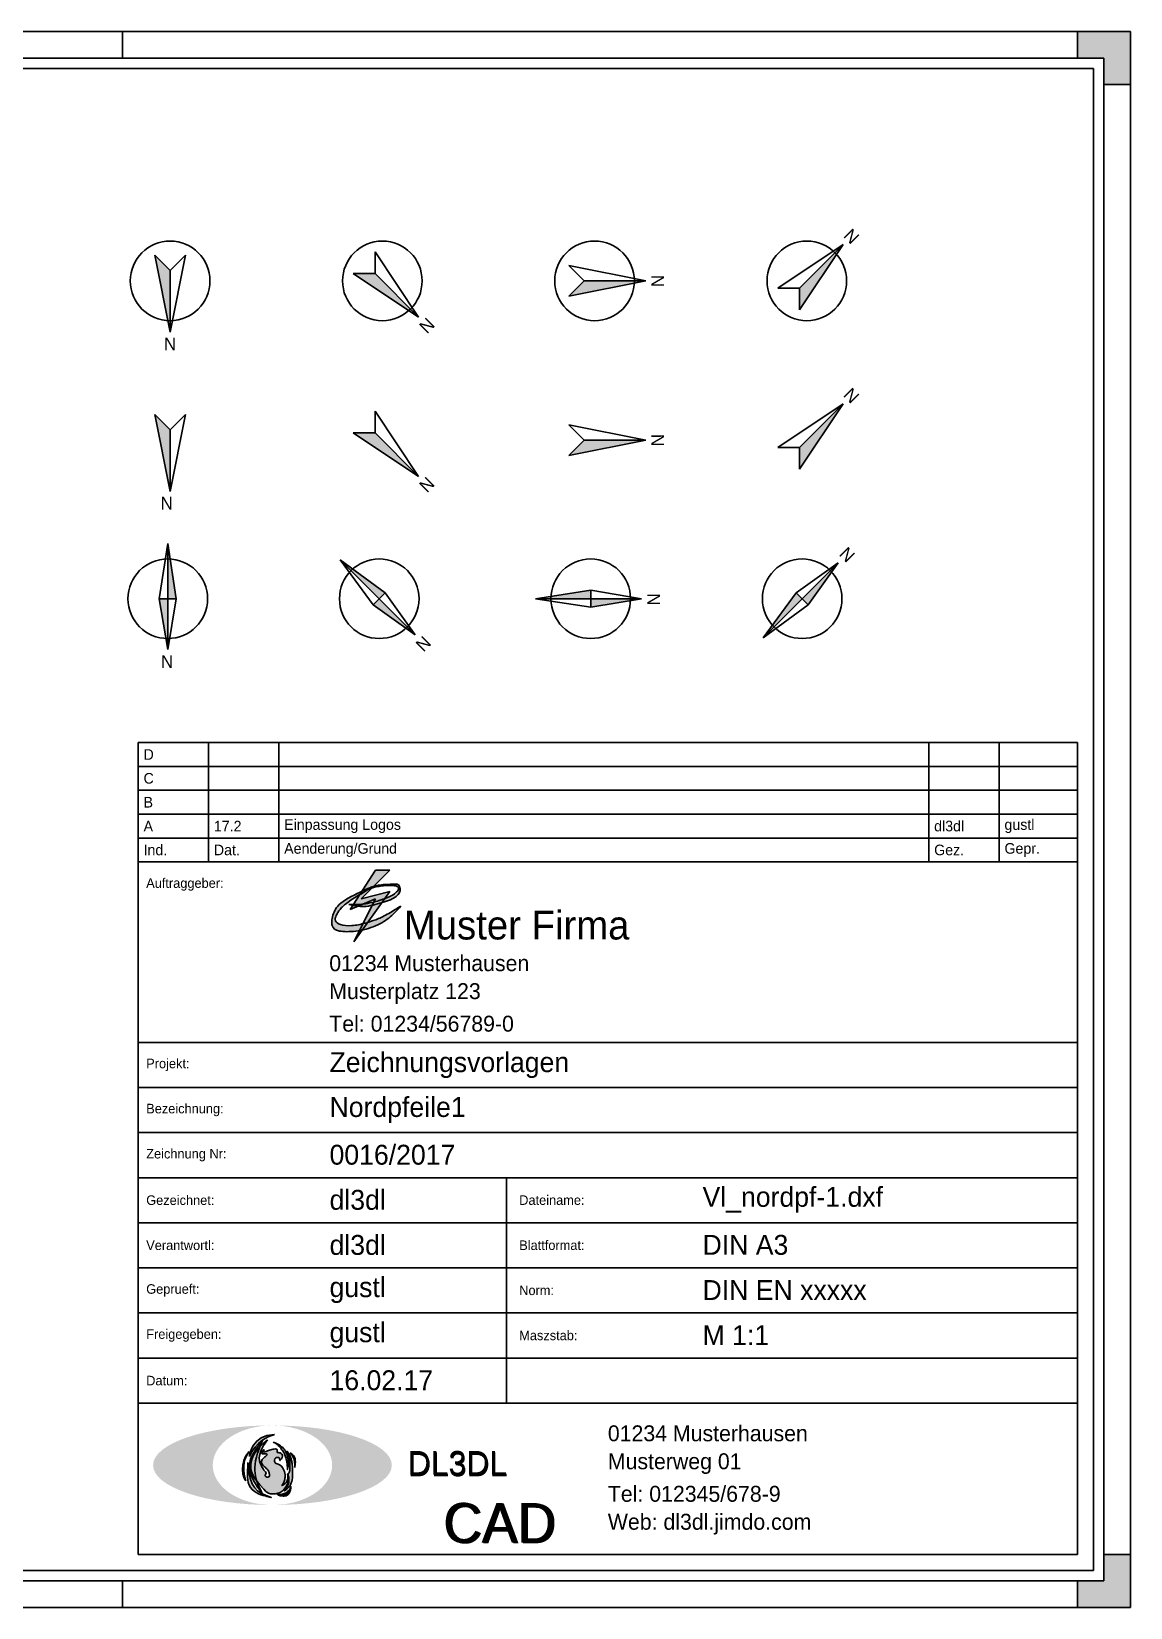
# Model space of a CAD drawing. Header units: millimetres. Extents: x 0 to 420, y 0 to 297.
# Drawn here: x 212.9 to 420, y 0 to 297 of the extents above; entities that cross this region are included whole.
import ezdxf

# ---------------------------------------------------------------- set-up
doc = ezdxf.new("R2010")
doc.units = ezdxf.units.MM
for name, color, linetype, true_color in [('Blattrahmen', 2, 'Continuous', 0xffff00), ('Faltmarken', 3, 'Continuous', 0x00ff00), ('Logo', 5, 'Continuous', 0x0000ff), ('Logo Adresse', 5, 'Continuous', 0x0000ff), ('Logo Text', 1, 'Continuous', 0xff0000), ('Logo_a', 1, 'Continuous', 0xff0000), ('Logo_b', 30, 'Continuous', 0xff7f00), ('Logo_c', 14, 'Continuous', 0x800000), ('Musterlogo AG', 3, 'Continuous', 0x00ff00), ('Musterlogo AG 1', 1, 'Continuous', 0xff0000), ('Musterlogo AG Text', 5, 'Continuous', 0x0000ff), ('pfoenix', 94, 'Continuous', 0x008000), ('Planecken', 2, 'Continuous', 0xffff00), ('Plankopf Legende', 6, 'Continuous', 0xff00ff), ('Plankopf Rahmen', 94, 'Continuous', 0x008000), ('Plankopf Text augefuellt', 134, 'Continuous', 0x008080), ('Plankopf Text Vorgabe', 1, 'Continuous', 0xff0000), ('Zeichnungsrahmen rot', 1, 'Continuous', 0xff0000), ('Zeichnungsrahmen_blau', 5, 'Continuous', 0x0000ff)]:
    doc.layers.add(name, color=color, linetype=linetype, true_color=true_color)
doc.styles.add('textstyle0', font='')
doc.styles.add('textstyle19', font='')
doc.styles.add('textstyle23', font='')
doc.styles.add('textstyle24', font='')
doc.styles.add('textstyle26', font='')
doc.styles.add('textstyle27', font='')
doc.styles.add('textstyle28', font='')
doc.styles.add('textstyle3', font='')
doc.styles.add('textstyle43', font='')
doc.styles.add('textstyle45', font='')
doc.styles.add('textstyle46', font='')
doc.styles.add('textstyle48', font='')
doc.styles.add('textstyle49', font='')
doc.styles.add('textstyle5', font='')
doc.styles.add('textstyle50', font='')
doc.styles.add('textstyle51', font='')
doc.styles.add('textstyle52', font='')
doc.styles.add('textstyle53', font='')
doc.styles.add('textstyle54', font='')
doc.styles.add('textstyle55', font='')
doc.styles.add('textstyle56', font='')
doc.styles.add('textstyle57', font='')
doc.styles.add('textstyle58', font='')
doc.styles.add('textstyle59', font='')
doc.styles.add('textstyle6', font='')
doc.styles.add('textstyle60', font='')
doc.styles.add('textstyle61', font='')
doc.styles.add('textstyle62', font='')
doc.styles.add('textstyle63', font='')
doc.styles.add('textstyle64', font='')
doc.styles.add('textstyle65', font='')
doc.styles.add('textstyle66', font='')
doc.styles.add('textstyle67', font='')
doc.styles.add('textstyle68', font='')
doc.styles.add('textstyle69', font='')
doc.styles.add('textstyle7', font='')
doc.styles.add('textstyle70', font='')
doc.styles.add('textstyle71', font='')
doc.styles.add('textstyle72', font='')
doc.styles.add('textstyle73', font='')
doc.styles.add('textstyle74', font='')
doc.styles.add('textstyle75', font='')
doc.styles.add('textstyle76', font='')
doc.styles.add('textstyle77', font='')
doc.styles.add('textstyle78', font='')
doc.styles.add('textstyle79', font='')
doc.styles.add('textstyle8', font='')
doc.styles.add('textstyle80', font='')
doc.styles.add('textstyle81', font='')
doc.styles.add('textstyle82', font='')
doc.styles.add('textstyle83', font='')
doc.styles.add('textstyle84', font='')
doc.styles.add('textstyle85', font='')
doc.styles.add('textstyle86', font='')
doc.styles.add('textstyle87', font='')
doc.styles.add('textstyle88', font='')
doc.styles.add('textstyle89', font='')
doc.styles.add('textstyle9', font='')
doc.styles.add('textstyle90', font='')
doc.styles.add('textstyle91', font='')
doc.styles.add('textstyle92', font='')
doc.styles.add('textstyle93', font='')
doc.styles.get('textstyle0').set_extended_font_data('FreeMono')
doc.styles.get('textstyle19').set_extended_font_data('FreeMono')
doc.styles.get('textstyle23').set_extended_font_data('FreeMono')
doc.styles.get('textstyle24').set_extended_font_data('FreeMono')
doc.styles.get('textstyle26').set_extended_font_data('FreeMono')
doc.styles.get('textstyle27').set_extended_font_data('FreeMono')
doc.styles.get('textstyle28').set_extended_font_data('FreeMono')
doc.styles.get('textstyle3').set_extended_font_data('FreeMono')
doc.styles.get('textstyle43').set_extended_font_data('FreeMono')
doc.styles.get('textstyle45').set_extended_font_data('FreeMono')
doc.styles.get('textstyle46').set_extended_font_data('FreeMono')
doc.styles.get('textstyle48').set_extended_font_data('FreeMono')
doc.styles.get('textstyle49').set_extended_font_data('FreeMono')
doc.styles.get('textstyle5').set_extended_font_data('FreeMono')
doc.styles.get('textstyle50').set_extended_font_data('FreeMono')
doc.styles.get('textstyle51').set_extended_font_data('FreeMono')
doc.styles.get('textstyle52').set_extended_font_data('FreeMono')
doc.styles.get('textstyle53').set_extended_font_data('FreeMono')
doc.styles.get('textstyle54').set_extended_font_data('FreeMono')
doc.styles.get('textstyle55').set_extended_font_data('FreeMono')
doc.styles.get('textstyle56').set_extended_font_data('FreeMono')
doc.styles.get('textstyle57').set_extended_font_data('FreeMono')
doc.styles.get('textstyle58').set_extended_font_data('FreeMono')
doc.styles.get('textstyle59').set_extended_font_data('FreeMono')
doc.styles.get('textstyle6').set_extended_font_data('URW Chancery L')
doc.styles.get('textstyle60').set_extended_font_data('FreeMono')
doc.styles.get('textstyle61').set_extended_font_data('FreeMono')
doc.styles.get('textstyle62').set_extended_font_data('FreeMono')
doc.styles.get('textstyle63').set_extended_font_data('FreeMono')
doc.styles.get('textstyle64').set_extended_font_data('FreeMono')
doc.styles.get('textstyle65').set_extended_font_data('FreeMono')
doc.styles.get('textstyle66').set_extended_font_data('FreeMono')
doc.styles.get('textstyle67').set_extended_font_data('URW Chancery L')
doc.styles.get('textstyle68').set_extended_font_data('FreeMono')
doc.styles.get('textstyle69').set_extended_font_data('FreeMono')
doc.styles.get('textstyle7').set_extended_font_data('URW Chancery L')
doc.styles.get('textstyle70').set_extended_font_data('FreeMono')
doc.styles.get('textstyle71').set_extended_font_data('FreeMono')
doc.styles.get('textstyle72').set_extended_font_data('FreeMono')
doc.styles.get('textstyle73').set_extended_font_data('FreeMono')
doc.styles.get('textstyle74').set_extended_font_data('FreeMono')
doc.styles.get('textstyle75').set_extended_font_data('FreeMono')
doc.styles.get('textstyle76').set_extended_font_data('FreeMono')
doc.styles.get('textstyle77').set_extended_font_data('FreeMono')
doc.styles.get('textstyle78').set_extended_font_data('FreeMono')
doc.styles.get('textstyle79').set_extended_font_data('FreeMono')
doc.styles.get('textstyle8').set_extended_font_data('URW Chancery L')
doc.styles.get('textstyle80').set_extended_font_data('FreeMono')
doc.styles.get('textstyle81').set_extended_font_data('FreeMono')
doc.styles.get('textstyle82').set_extended_font_data('FreeMono')
doc.styles.get('textstyle83').set_extended_font_data('FreeMono')
doc.styles.get('textstyle84').set_extended_font_data('FreeMono')
doc.styles.get('textstyle85').set_extended_font_data('FreeMono')
doc.styles.get('textstyle86').set_extended_font_data('FreeMono')
doc.styles.get('textstyle87').set_extended_font_data('FreeMono')
doc.styles.get('textstyle88').set_extended_font_data('FreeMono')
doc.styles.get('textstyle89').set_extended_font_data('FreeMono')
doc.styles.get('textstyle9').set_extended_font_data('URW Chancery L')
doc.styles.get('textstyle90').set_extended_font_data('FreeMono')
doc.styles.get('textstyle91').set_extended_font_data('FreeMono')
doc.styles.get('textstyle92').set_extended_font_data('FreeMono')
doc.styles.get('textstyle93').set_extended_font_data('FreeMono')

msp = doc.modelspace()

# ---------------------------------------------------------------- hatches: boundary and pattern name
at = {"layer": 'Logo_a'}
h = msp.add_hatch(color=256, dxfattribs=at)
edge = h.paths.add_edge_path()
edge.add_ellipse((258.29, 26.81), major_axis=(18.75, 0), ratio=0.4, start_angle=0, end_angle=360)
edge = h.paths.add_edge_path()
edge.add_ellipse((258.29, 26.81), major_axis=(15, 0), ratio=0.5, start_angle=0, end_angle=360)
at = {"layer": 'Logo_b'}
h = msp.add_hatch(color=256, dxfattribs=at)
edge = h.paths.add_edge_path()
edge.add_ellipse((258.29, 26.81), major_axis=(15, 0), ratio=0.5, start_angle=0, end_angle=360)
edge = h.paths.add_edge_path()
edge.add_ellipse((258.29, 26.81), major_axis=(11.25, 0), ratio=0.666667, start_angle=0, end_angle=360)
at = {"layer": 'Logo_c'}
h = msp.add_hatch(color=256, dxfattribs=at)
edge = h.paths.add_edge_path()
edge.add_ellipse((258.29, 26.81), major_axis=(18.75, 0), ratio=0.4, start_angle=0, end_angle=360)
edge = h.paths.add_edge_path()
edge.add_ellipse((258.29, 26.81), major_axis=(22.5, 0), ratio=0.333333, start_angle=0, end_angle=360)
at = {"layer": 'Musterlogo AG'}
h = msp.add_hatch(color=256, dxfattribs=at)
edge = h.paths.add_edge_path()
edge.add_spline(control_points=[(272.68, 132.47), (275.14, 131.86), (277.12, 132.32), (280.86, 133.31), (282.54, 134.68), (282.31, 136.28), (281.39, 136.36), (278.34, 136.21), (276.44, 135.67), (270.87, 132.93), (269.65, 130.87), (269.26, 128.2), (270.56, 127.36), (273.92, 127.28), (277.96, 128.35), (280.63, 130.1), (282.54, 132.24), (282.54, 132.24), (279.79, 130.49), (277.73, 129.57), (275.82, 128.96), (273.23, 128.35), (270.87, 128.65), (269.95, 129.34), (270.26, 130.41), (270.94, 131.53), (272.29, 132.88), (275.16, 134.59), (276.61, 135.51), (277.86, 135.82), (278.89, 135.99), (280.11, 136.1), (281.29, 136.05), (281.82, 135.92), (282.13, 135.64), (281.98, 135.07), (281.06, 134.23), (280.01, 133.82), (278.78, 133.34), (277.4, 132.9), (275.82, 132.62), (274.47, 132.44), (272.68, 132.47), (272.68, 132.47)], knot_values=[0, 0, 0, 0, 1, 2, 3, 4, 5, 6, 7, 8, 9, 10, 11, 12, 13, 14, 15, 16, 17, 18, 19, 20, 21, 22, 23, 24, 25, 26, 27, 28, 29, 30, 31, 32, 33, 34, 35, 36, 37, 38, 39, 40, 41, 41, 41, 41], degree=3, periodic=0)
h = msp.add_hatch(color=256, dxfattribs=at)
edge = h.paths.add_edge_path()
edge.add_spline(control_points=[(272.68, 132.47), (275.14, 131.86), (277.12, 132.32), (280.86, 133.31), (282.54, 134.68), (282.31, 136.28), (281.39, 136.36), (278.34, 136.21), (276.44, 135.67), (270.87, 132.93), (269.65, 130.87), (269.26, 128.2), (270.56, 127.36), (273.92, 127.28), (277.96, 128.35), (280.63, 130.1), (282.54, 132.24), (282.54, 132.24), (279.79, 130.49), (277.73, 129.57), (275.82, 128.96), (273.23, 128.35), (270.87, 128.65), (269.95, 129.34), (270.26, 130.41), (270.94, 131.53), (272.29, 132.88), (275.16, 134.59), (276.61, 135.51), (277.86, 135.82), (278.89, 135.99), (280.11, 136.1), (281.29, 136.05), (281.82, 135.92), (282.13, 135.64), (281.98, 135.07), (281.06, 134.23), (280.01, 133.82), (278.78, 133.34), (277.4, 132.9), (275.82, 132.62), (274.47, 132.44), (272.68, 132.47), (272.68, 132.47)], knot_values=[0, 0, 0, 0, 1, 2, 3, 4, 5, 6, 7, 8, 9, 10, 11, 12, 13, 14, 15, 16, 17, 18, 19, 20, 21, 22, 23, 24, 25, 26, 27, 28, 29, 30, 31, 32, 33, 34, 35, 36, 37, 38, 39, 40, 41, 41, 41, 41], degree=3, periodic=0)
at = {"layer": 'Musterlogo AG 1'}
msp.add_hatch(color=256, dxfattribs=at).paths.add_polyline_path([(277.69, 138.95), (272.96, 131.53), (277.69, 133.55), (273.64, 125.45), (280.39, 134.9), (274.99, 133.55), (280.39, 138.95)])
at = {"layer": 'pfoenix'}
h = msp.add_hatch(color=256, dxfattribs=at)
edge = h.paths.add_edge_path()
edge.add_spline(control_points=[(256.72, 25.82), (257.25, 25.49), (256.88, 24.88), (256.88, 24.88), (256.88, 24.88), (257.01, 24.56), (257.83, 24.55), (257.7, 25.31), (257.54, 25.82), (256.87, 26.49), (256.33, 26.94), (256.13, 27.55), (256.53, 28.18), (257.19, 28.6), (257.3, 28.77), (257.21, 28.99), (256.84, 28.98), (256.5, 28.89), (256.23, 29.04), (256.3, 29.5), (256.72, 29.71), (256.73, 29.73), (256.73, 29.71), (256.62, 29.52), (256.43, 29.38), (256.59, 29.24), (257.08, 29.38), (257.67, 29.69), (258.72, 29.91), (259.1, 29.87), (259.15, 29.77), (259.2, 29.43), (259.08, 29.16), (259.59, 29.21), (259.95, 29.05), (260.24, 28.75), (260.18, 28.25), (259.83, 27.81), (259.7, 27.71), (259.7, 27.71), (259.65, 27.96), (259.57, 28.23), (259.27, 28.29), (258.83, 28.22), (258.65, 27.81), (258.67, 27.3), (259.05, 27.14), (259.81, 26.88), (260.18, 26.4)], knot_values=[0, 0, 0, 0, 1, 2, 3, 4, 5, 6, 7, 8, 9, 10, 11, 12, 13, 14, 15, 16, 17, 18, 19, 20, 21, 22, 23, 24, 25, 26, 27, 28, 29, 30, 31, 32, 33, 34, 35, 36, 37, 38, 39, 40, 41, 42, 43, 44, 45, 46, 46, 46, 46], degree=3, periodic=0)
edge.add_spline(control_points=[(260.18, 26.4), (260.53, 25.8), (260.77, 24.95), (260.63, 24.13), (260.34, 23.39), (260.06, 22.94), (260.06, 22.94), (260.96, 23.47), (261.2, 24.39), (261.19, 25.09), (261.1, 25.28), (261.37, 24.82), (261.4, 23.99), (261.23, 23.46), (260.51, 22.13), (259.75, 21.63), (258.9, 21.4), (257.88, 21.39), (257.23, 21.71), (257.23, 21.71), (257.23, 21.71)], knot_values=[0, 0, 0, 0, 1, 2, 3, 4, 5, 6, 7, 8, 9, 10, 11, 12, 13, 14, 15, 16, 17, 18, 18, 18, 18], degree=3, periodic=0)
edge.add_spline(control_points=[(257.23, 21.71), (257.23, 21.71), (257.15, 21.66), (252.14, 27.42), (257.34, 31.58)], knot_values=[0, 0, 0, 0, 1, 2, 2, 2, 2], degree=3, periodic=0)
edge.add_spline(control_points=[(257.34, 31.58), (255.05, 28.61), (256.72, 25.82), (256.72, 25.82), (256.72, 25.82), (256.72, 25.82), (256.72, 25.82)], knot_values=[0, 0, 0, 0, 1, 2, 3, 4, 4, 4, 4], degree=3, periodic=0)
h = msp.add_hatch(color=256, dxfattribs=at)
edge = h.paths.add_edge_path()
edge.add_spline(control_points=[(256.56, 31.67), (253.99, 26.65), (256.39, 21.43), (256.38, 21.41), (256.38, 21.41), (252.66, 26.73), (256.57, 31.66), (256.56, 31.67), (256.56, 31.67)], knot_values=[0, 0, 0, 0, 1, 2, 3, 4, 5, 6, 6, 6, 6], degree=3, periodic=0)
h = msp.add_hatch(color=256, dxfattribs=at)
edge = h.paths.add_edge_path()
edge.add_spline(control_points=[(258.67, 32.6), (255.22, 31.76), (253.95, 28.46), (253.95, 28.46)], knot_values=[0, 0, 0, 0, 1, 1, 1, 1], degree=3, periodic=0)
edge.add_spline(control_points=[(253.95, 28.46), (253.99, 28.7), (254.46, 32.58), (258.67, 32.6)], knot_values=[0, 0, 0, 0, 1, 1, 1, 1], degree=3, periodic=0)
h = msp.add_hatch(color=256, dxfattribs=at)
edge = h.paths.add_edge_path()
edge.add_spline(control_points=[(260.96, 27.67), (261.03, 27.25), (261.07, 26.93), (261.11, 26.4), (261.12, 26), (261.12, 26), (261.12, 26), (261.3, 26.55), (261.3, 27.2), (261.17, 28.36), (260.8, 29.42), (260.48, 29.94), (259.6, 30.66), (258.43, 31.18), (258.43, 31.18), (258.43, 31.18)], knot_values=[0, 0, 0, 0, 1, 2, 3, 4, 5, 6, 7, 8, 9, 10, 11, 12, 13, 13, 13, 13], degree=3, periodic=0)
edge.add_spline(control_points=[(258.43, 31.18), (259.14, 30.82), (259.54, 30.42), (259.96, 29.88), (260.38, 29.32), (260.78, 28.43), (260.96, 27.67)], knot_values=[0, 0, 0, 0, 1, 2, 3, 4, 4, 4, 4], degree=3, periodic=0)
h = msp.add_hatch(color=256, dxfattribs=at)
edge = h.paths.add_edge_path()
edge.add_spline(control_points=[(253.91, 29.39), (251.83, 27.42), (252.83, 24.11), (253.28, 23.89)], knot_values=[0, 0, 0, 0, 1, 1, 1, 1], degree=3, periodic=0)
edge.add_spline(control_points=[(253.28, 23.89), (253.14, 24), (252.14, 27.32), (253.91, 29.39)], knot_values=[0, 0, 0, 0, 1, 1, 1, 1], degree=3, periodic=0)
h = msp.add_hatch(color=256, dxfattribs=at)
edge = h.paths.add_edge_path()
edge.add_spline(control_points=[(253.66, 27.32), (253.79, 22.41), (258.06, 20.73), (258.06, 20.73), (258.06, 20.73), (253.26, 21.91), (253.7, 27.26), (253.7, 27.26), (253.66, 27.32)], knot_values=[0, 0, 0, 0, 1, 2, 3, 4, 5, 6, 6, 6, 6], degree=3, periodic=0)
h = msp.add_hatch(color=256, dxfattribs=at)
edge = h.paths.add_edge_path()
edge.add_spline(control_points=[(262.08, 24.88), (262.04, 24.23), (261.84, 23.34), (261.56, 22.85), (260.94, 22.27), (260.59, 21.93), (260.59, 21.93), (260.84, 22.37), (261.18, 22.93), (261.38, 23.47), (261.4, 23.99), (261.16, 25.17)], knot_values=[0, 0, 0, 0, 1, 2, 3, 4, 5, 6, 7, 8, 9, 9, 9, 9], degree=3, periodic=0)
edge.add_spline(control_points=[(261.16, 25.17), (261.49, 25.34), (261.56, 25.7), (261.6, 26.8), (261.54, 27.78), (261.51, 28.31), (261.17, 29.37), (260.97, 29.51), (261.56, 28.75), (261.75, 28.24), (261.95, 27.5), (262.05, 26.79), (262.1, 25.8), (262.08, 24.88)], knot_values=[0, 0, 0, 0, 1, 2, 3, 4, 5, 6, 7, 8, 9, 10, 11, 11, 11, 11], degree=3, periodic=0)
h = msp.add_hatch(color=256, dxfattribs=at)
edge = h.paths.add_edge_path()
edge.add_spline(control_points=[(262.53, 26.38), (262.52, 27.07), (262.43, 27.52), (262.33, 28.04), (262.12, 28.46), (261.66, 29.12), (261.66, 29.12), (261.66, 29.12)], knot_values=[0, 0, 0, 0, 1, 2, 3, 4, 5, 5, 5, 5], degree=3, periodic=0)
edge.add_spline(control_points=[(261.66, 29.12), (262.74, 28.58), (262.53, 26.38), (262.53, 26.38), (262.53, 26.38)], knot_values=[0, 0, 0, 0, 1, 2, 2, 2, 2], degree=3, periodic=0)
h = msp.add_hatch(color=256, dxfattribs=at)
edge = h.paths.add_edge_path()
edge.add_spline(control_points=[(259.42, 21.18), (259.88, 20.99), (260.65, 20.98), (261.08, 21.1), (261.46, 21.52), (261.7, 22.11), (261.73, 22.55), (261.77, 22.75), (261.77, 22.75), (261.77, 22.75), (261.62, 22.35), (261.49, 22.22), (261.18, 21.84), (260.85, 21.61), (260.53, 21.47), (260.05, 21.32), (259.58, 21.29), (259.42, 21.29), (259.24, 21.3), (259.24, 21.29), (259.24, 21.29), (259.34, 21.22), (259.42, 21.18), (259.42, 21.18), (259.42, 21.18)], knot_values=[0, 0, 0, 0, 1, 2, 3, 4, 5, 6, 7, 8, 9, 10, 11, 12, 13, 14, 15, 16, 17, 18, 19, 20, 21, 22, 22, 22, 22], degree=3, periodic=0)
at = {"layer": 'Planecken'}
for points in [[(410, 297), (420, 297), (420, 287), (415, 287), (415, 292), (410, 292)], [(410, 0), (420, 0), (420, 10), (415, 10), (415, 5), (410, 5)]]:
    msp.add_hatch(color=256, dxfattribs=at).paths.add_polyline_path(points)
at = {"layer": 'Plankopf Legende'}
for points in [[(365.84, 256.84), (357.63, 248.63), (357.63, 244.52)], [(239, 240.32), (239, 251.94), (236.1, 254.84)], [(285.84, 243.16), (277.63, 251.37), (273.52, 251.37)], [(328.68, 250), (317.06, 250), (314.16, 247.1)], [(365.84, 226.84), (357.63, 218.63), (357.63, 214.52)], [(239, 210.32), (239, 221.94), (236.1, 224.84)], [(285.84, 213.16), (277.63, 221.37), (273.52, 221.37)], [(328.68, 220), (317.06, 220), (314.16, 217.1)], [(238.56, 190.11), (240.16, 190.11), (238.56, 200.51)], [(278.42, 190.11), (279.55, 191.24), (271.06, 197.46)], [(359.25, 188.98), (364.91, 196.9), (358.12, 190.11)], [(236.96, 190.11), (238.56, 180.51), (238.56, 190.11)], [(277.28, 188.98), (285.2, 183.32), (278.42, 190.11)], [(318.27, 190.11), (318.27, 191.71), (307.87, 190.11)], [(318.27, 188.51), (327.87, 190.11), (318.27, 190.11)], [(358.12, 190.11), (356.99, 191.24), (350.77, 182.76)]]:
    msp.add_hatch(color=256, dxfattribs=at).paths.add_polyline_path(points)

# ---------------------------------------------------------------- linework, layer by layer
at = {"layer": 'Blattrahmen'}
for p, q in [((420, 297), (0, 297)), ((420, 0), (420, 297)), ((0, 0), (420, 0))]:
    msp.add_line(p, q, dxfattribs=at)
at = {"layer": 'Faltmarken'}
for p, q in [((230, 292), (230, 297)), ((230, 0), (230, 5))]:
    msp.add_line(p, q, dxfattribs=at)
at = {"layer": 'Musterlogo AG'}
msp.add_open_spline([(272.68, 132.47), (275.14, 131.86), (277.12, 132.32), (280.86, 133.31), (282.54, 134.68), (282.31, 136.28), (281.39, 136.36), (278.34, 136.21), (276.44, 135.67), (270.87, 132.93), (269.65, 130.87), (269.26, 128.2), (270.56, 127.36), (273.92, 127.28), (277.96, 128.35), (280.63, 130.1), (282.54, 132.24), (282.54, 132.24), (279.79, 130.49), (277.73, 129.57), (275.82, 128.96), (273.23, 128.35), (270.87, 128.65), (269.95, 129.34), (270.26, 130.41), (270.94, 131.53), (272.29, 132.88), (275.16, 134.59), (276.61, 135.51), (277.86, 135.82), (278.89, 135.99), (280.11, 136.1), (281.29, 136.05), (281.82, 135.92), (282.13, 135.64), (281.98, 135.07), (281.06, 134.23), (280.01, 133.82), (278.78, 133.34), (277.4, 132.9), (275.82, 132.62), (274.47, 132.44), (272.68, 132.47), (272.68, 132.47)], degree=3, dxfattribs=at)
at = {"layer": 'Musterlogo AG 1'}
for p, q in [((277.69, 138.95), (272.96, 131.53)), ((274.99, 133.55), (280.39, 138.95)), ((280.39, 138.95), (277.69, 138.95)), ((273.64, 125.45), (280.39, 134.9)), ((280.39, 134.9), (274.99, 133.55)), ((272.96, 131.53), (277.69, 133.55)), ((277.69, 133.55), (273.64, 125.45))]:
    msp.add_line(p, q, dxfattribs=at)
at = {"layer": 'pfoenix'}
for points in [[(257.34, 31.58), (252.14, 27.42), (257.15, 21.66), (257.23, 21.71), (257.23, 21.71)], [(256.56, 31.67), (253.99, 26.65), (256.39, 21.43), (256.38, 21.41), (256.38, 21.41), (252.66, 26.73), (256.57, 31.66), (256.56, 31.67), (256.56, 31.67)], [(258.67, 32.6), (254.46, 32.58), (253.99, 28.7), (253.95, 28.46)], [(258.67, 32.6), (255.22, 31.76), (253.95, 28.46), (253.95, 28.46)], [(257.34, 31.58), (255.05, 28.61), (256.72, 25.82), (256.72, 25.82), (256.72, 25.82), (256.72, 25.82), (256.72, 25.82)], [(256.72, 25.82), (257.25, 25.49), (256.88, 24.88), (256.88, 24.88), (256.88, 24.88), (257.01, 24.56), (257.83, 24.55), (257.7, 25.31), (257.54, 25.82), (256.87, 26.49), (256.33, 26.94), (256.13, 27.55), (256.53, 28.18), (257.19, 28.6), (257.3, 28.77), (257.21, 28.99), (256.84, 28.98), (256.5, 28.89), (256.23, 29.04), (256.3, 29.5), (256.72, 29.71), (256.73, 29.73), (256.73, 29.71), (256.62, 29.52), (256.43, 29.38), (256.59, 29.24), (257.08, 29.38), (257.67, 29.69), (258.72, 29.91), (259.1, 29.87), (259.15, 29.77), (259.2, 29.43), (259.08, 29.16), (259.59, 29.21), (259.95, 29.05), (260.24, 28.75), (260.18, 28.25), (259.83, 27.81), (259.7, 27.71), (259.7, 27.71), (259.65, 27.96), (259.57, 28.23), (259.27, 28.29), (258.83, 28.22), (258.65, 27.81), (258.67, 27.3), (259.05, 27.14), (259.81, 26.88), (260.18, 26.4)], [(258.43, 31.18), (259.14, 30.82), (259.54, 30.42), (259.96, 29.88), (260.38, 29.32), (260.78, 28.43), (260.96, 27.67)], [(260.96, 27.67), (261.03, 27.25), (261.07, 26.93), (261.11, 26.4), (261.12, 26), (261.12, 26), (261.12, 26), (261.3, 26.55), (261.3, 27.2), (261.17, 28.36), (260.8, 29.42), (260.48, 29.94), (259.6, 30.66), (258.43, 31.18), (258.43, 31.18), (258.43, 31.18)], [(253.91, 29.39), (251.83, 27.42), (252.83, 24.11), (253.28, 23.89)], [(253.91, 29.39), (252.14, 27.32), (253.14, 24), (253.28, 23.89)], [(253.66, 27.32), (253.79, 22.41), (258.06, 20.73), (258.06, 20.73), (258.06, 20.73), (253.26, 21.91), (253.7, 27.26), (253.7, 27.26), (253.66, 27.32)], [(261.16, 25.17), (261.49, 25.34), (261.56, 25.7), (261.6, 26.8), (261.54, 27.78), (261.51, 28.31), (261.17, 29.37), (260.97, 29.51), (261.56, 28.75), (261.75, 28.24), (261.95, 27.5), (262.05, 26.79), (262.1, 25.8), (262.08, 24.88)], [(261.66, 29.12), (262.74, 28.58), (262.53, 26.38), (262.53, 26.38), (262.53, 26.38)], [(262.53, 26.38), (262.52, 27.07), (262.43, 27.52), (262.33, 28.04), (262.12, 28.46), (261.66, 29.12), (261.66, 29.12), (261.66, 29.12)], [(260.18, 26.4), (260.53, 25.8), (260.77, 24.95), (260.63, 24.13), (260.34, 23.39), (260.06, 22.94), (260.06, 22.94), (260.96, 23.47), (261.2, 24.39), (261.19, 25.09), (261.1, 25.28), (261.37, 24.82), (261.4, 23.99), (261.23, 23.46), (260.51, 22.13), (259.75, 21.63), (258.9, 21.4), (257.88, 21.39), (257.23, 21.71), (257.23, 21.71), (257.23, 21.71)], [(262.08, 24.88), (262.04, 24.23), (261.84, 23.34), (261.56, 22.85), (260.94, 22.27), (260.59, 21.93), (260.59, 21.93), (260.84, 22.37), (261.18, 22.93), (261.38, 23.47), (261.4, 23.99), (261.16, 25.17)], [(259.42, 21.18), (259.88, 20.99), (260.65, 20.98), (261.08, 21.1), (261.46, 21.52), (261.7, 22.11), (261.73, 22.55), (261.77, 22.75), (261.77, 22.75), (261.77, 22.75), (261.62, 22.35), (261.49, 22.22), (261.18, 21.84), (260.85, 21.61), (260.53, 21.47), (260.05, 21.32), (259.58, 21.29), (259.42, 21.29), (259.24, 21.3), (259.24, 21.29), (259.24, 21.29), (259.34, 21.22), (259.42, 21.18), (259.42, 21.18), (259.42, 21.18)]]:
    msp.add_open_spline(points, degree=3, dxfattribs=at)
at = {"layer": 'Planecken'}
for p, q in [((410, 297), (420, 297)), ((410, 292), (410, 297)), ((420, 297), (420, 287)), ((415, 292), (410, 292)), ((415, 287), (415, 292)), ((420, 287), (415, 287)), ((420, 10), (415, 10)), ((415, 10), (415, 5)), ((420, 0), (420, 10)), ((415, 5), (410, 5)), ((410, 5), (410, 0)), ((410, 0), (420, 0))]:
    msp.add_line(p, q, dxfattribs=at)
at = {"layer": 'Plankopf Legende'}
for p, q in [((285.84, 243.16), (277.63, 255.48)), ((277.63, 255.48), (277.63, 251.37)), ((365.84, 256.84), (353.52, 248.63)), ((357.63, 244.52), (365.84, 256.84)), ((365.84, 256.84), (357.63, 248.63)), ((239, 251.94), (236.1, 254.84)), ((236.1, 254.84), (239, 240.32)), ((239, 240.32), (241.9, 254.84)), ((241.9, 254.84), (239, 251.94)), ((328.68, 250), (314.16, 252.9)), ((314.16, 252.9), (317.06, 250)), ((239, 240.32), (239, 251.94)), ((277.63, 251.37), (273.52, 251.37)), ((273.52, 251.37), (285.84, 243.16)), ((285.84, 243.16), (277.63, 251.37)), ((317.06, 250), (314.16, 247.1)), ((314.16, 247.1), (328.68, 250)), ((328.68, 250), (317.06, 250)), ((353.52, 248.63), (357.63, 248.63)), ((357.63, 248.63), (357.63, 244.52)), ((365.84, 226.84), (353.52, 218.63)), ((357.63, 214.52), (365.84, 226.84)), ((365.84, 226.84), (357.63, 218.63)), ((239, 221.94), (236.1, 224.84)), ((236.1, 224.84), (239, 210.32)), ((239, 210.32), (241.9, 224.84)), ((241.9, 224.84), (239, 221.94)), ((285.84, 213.16), (277.63, 225.48)), ((277.63, 225.48), (277.63, 221.37)), ((328.68, 220), (314.16, 222.9)), ((314.16, 222.9), (317.06, 220)), ((239, 210.32), (239, 221.94)), ((277.63, 221.37), (273.52, 221.37)), ((273.52, 221.37), (285.84, 213.16)), ((285.84, 213.16), (277.63, 221.37)), ((317.06, 220), (314.16, 217.1)), ((314.16, 217.1), (328.68, 220)), ((328.68, 220), (317.06, 220)), ((353.52, 218.63), (357.63, 218.63)), ((357.63, 218.63), (357.63, 214.52)), ((238.56, 200.51), (236.96, 190.11)), ((240.16, 190.11), (238.56, 200.51)), ((238.56, 190.11), (238.56, 200.51)), ((279.55, 191.24), (271.06, 197.46)), ((271.06, 197.46), (277.28, 188.98)), ((278.42, 190.11), (271.06, 197.46)), ((364.91, 196.9), (356.99, 191.24)), ((364.91, 196.9), (358.12, 190.11)), ((359.25, 188.98), (364.91, 196.9)), ((236.96, 190.11), (238.56, 180.51)), ((238.56, 190.11), (236.96, 190.11)), ((238.56, 180.51), (240.16, 190.11)), ((238.56, 180.51), (238.56, 190.11)), ((238.56, 190.11), (240.16, 190.11)), ((278.42, 190.11), (277.28, 188.98)), ((278.42, 190.11), (279.55, 191.24)), ((285.2, 183.32), (278.42, 190.11)), ((285.2, 183.32), (279.55, 191.24)), ((318.27, 191.71), (307.87, 190.11)), ((307.87, 190.11), (318.27, 188.51)), ((318.27, 190.11), (307.87, 190.11)), ((327.87, 190.11), (318.27, 191.71)), ((318.27, 190.11), (318.27, 191.71)), ((318.27, 188.51), (327.87, 190.11)), ((327.87, 190.11), (318.27, 190.11)), ((318.27, 190.11), (318.27, 188.51)), ((356.99, 191.24), (350.77, 182.76)), ((358.12, 190.11), (350.77, 182.76)), ((358.12, 190.11), (356.99, 191.24)), ((358.12, 190.11), (359.25, 188.98)), ((277.28, 188.98), (285.2, 183.32)), ((350.77, 182.76), (359.25, 188.98))]:
    msp.add_line(p, q, dxfattribs=at)
for centre in [(239, 250), (279, 250), (319, 250), (359, 250), (238.56, 190.11), (278.42, 190.11), (318.27, 190.11), (358.12, 190.11)]:
    msp.add_circle(centre, 7.5, dxfattribs=at)
at = {"layer": 'Plankopf Rahmen'}
for p, q in [((233, 158.5), (233, 163)), ((233, 163), (241.5, 163)), ((241.5, 163), (259.5, 163)), ((246.25, 163), (246.25, 140.5)), ((259.5, 163), (259.5, 140.5)), ((382, 163), (259.5, 163)), ((396, 163), (382, 163)), ((382, 163), (382, 140.5)), ((395.25, 140.5), (395.25, 163)), ((410, 163), (396, 163)), ((410, 158.5), (410, 163)), ((233, 154), (233, 158.5)), ((233, 158.5), (241.5, 158.5)), ((241.5, 158.5), (259.5, 158.5)), ((382, 158.5), (259.5, 158.5)), ((396, 158.5), (382, 158.5)), ((410, 158.5), (396, 158.5)), ((410, 154), (410, 158.5)), ((233, 149.5), (233, 154)), ((233, 154), (241.5, 154)), ((241.5, 154), (259.5, 154)), ((382, 154), (259.5, 154)), ((396, 154), (382, 154)), ((410, 154), (396, 154)), ((410, 149.5), (410, 154)), ((233, 145), (233, 149.5)), ((233, 149.5), (241.5, 149.5)), ((241.5, 149.5), (259.5, 149.5)), ((382, 149.5), (259.5, 149.5)), ((396, 149.5), (382, 149.5)), ((410, 149.5), (396, 149.5)), ((410, 145), (410, 149.5)), ((233, 140.5), (233, 145)), ((233, 145), (241.5, 145)), ((241.5, 145), (259.5, 145)), ((382, 145), (259.5, 145)), ((396, 145), (382, 145)), ((410, 145), (396, 145)), ((410, 140.5), (410, 145)), ((233, 140.5), (285, 140.5)), ((233, 132), (233, 140.5)), ((285, 140.5), (348, 140.5)), ((348, 140.5), (410, 140.5)), ((410, 140.5), (396, 140.5)), ((410, 132), (410, 140.5)), ((233, 123.5), (233, 132)), ((410, 123.5), (410, 132)), ((233, 115), (233, 123.5)), ((410, 115), (410, 123.5)), ((233, 106.5), (233, 115)), ((410, 106.5), (410, 115)), ((233, 98), (233, 106.5)), ((233, 106.5), (410, 106.5)), ((410, 98), (410, 106.5)), ((233, 89.5), (233, 98)), ((233, 98), (410, 98)), ((410, 89.5), (410, 98)), ((233, 81), (233, 89.5)), ((233, 89.5), (410, 89.5)), ((410, 81), (410, 89.5)), ((233, 72.5), (233, 81)), ((233, 81), (410, 81)), ((302.43, 38.54), (302.43, 81.04)), ((410, 72.5), (410, 81)), ((233, 64), (233, 72.5)), ((233, 72.5), (410, 72.5)), ((410, 64), (410, 72.5)), ((233, 55.5), (233, 64)), ((233, 64), (410, 64)), ((410, 55.5), (410, 64)), ((233, 47), (233, 55.5)), ((233, 55.5), (410, 55.5)), ((410, 47), (410, 55.5)), ((233, 38.5), (233, 47)), ((233, 47), (410, 47)), ((410, 10), (410, 47)), ((233, 10), (233, 38.5)), ((233, 38.5), (292, 38.5)), ((292, 38.5), (351, 38.5)), ((351, 38.5), (410, 38.5)), ((233, 10), (410, 10))]:
    msp.add_line(p, q, dxfattribs=at)
at = {"layer": 'Zeichnungsrahmen rot'}
for p, q in [((22, 290), (413, 290)), ((413, 7), (413, 290)), ((22, 7), (413, 7))]:
    msp.add_line(p, q, dxfattribs=at)
at = {"layer": 'Zeichnungsrahmen_blau'}
for p, q in [((415, 292), (20, 292)), ((415, 292), (415, 5)), ((415, 5), (20, 5))]:
    msp.add_line(p, q, dxfattribs=at)

# ---------------------------------------------------------------- texts
at = {"layer": 'Logo', "attachment_point": 5}
for s, insert, char_height, style in [('DL3DL\\P', (293.14, 27.22), 4.5, 'textstyle7'), ('CAD\\P', (301.02, 15.89), 7.5, 'textstyle8')]:
    msp.add_mtext(s, dxfattribs=dict(at, insert=insert, char_height=char_height, style=style))
at = {"layer": 'Logo Adresse', "char_height": 4, "attachment_point": 4}
for s, insert, style in [('\\H3;01234 Musterhausen', (269, 121.4), 'textstyle58'), ('\\H3;Musterplatz 123 ', (269, 115.7), 'textstyle62'), ('\\H3;Tel: 01234/56789-0', (269, 110), 'textstyle60'), ('\\H3;01234 Musterhausen', (321.5, 32.8), 'textstyle61'), ('\\H3;Musterweg 01', (321.5, 27.1), 'textstyle59'), ('\\H3;Tel: 012345/678-9 ', (321.5, 21.4), 'textstyle66'), ('\\H3;Web: dl3dl.jimdo.com', (321.5, 15.7), 'textstyle65')]:
    msp.add_mtext(s, dxfattribs=dict(at, insert=insert, style=style))
at = {"layer": 'Logo Text', "attachment_point": 5}
for s, insert, char_height, style in [('DL3DL\\P', (293.24, 26.94), 4.5, 'textstyle9'), ('CAD\\P', (301.34, 15.8), 7.5, 'textstyle6')]:
    msp.add_mtext(s, dxfattribs=dict(at, insert=insert, char_height=char_height, style=style))
at = {"layer": 'Musterlogo AG Text', "insert": (283.05, 128.55), "char_height": 5.4, "attachment_point": 4, "style": 'textstyle67'}
msp.add_mtext('Muster Firma', dxfattribs=at)
at = {"layer": 'Plankopf Legende', "attachment_point": 1}
for insert, char_height, rotation, style in [((367.44, 260.06), 2, 315, 'textstyle45'), ((332.08, 251.14), 2, 270, 'textstyle28'), ((289.06, 241.56), 2, 225, 'textstyle43'), ((240.14, 236.92), 2, 180, 'textstyle46'), ((367.44, 230.06), 2, 315, 'textstyle0'), ((332.08, 221.14), 2, 270, 'textstyle5'), ((289.06, 211.56), 2, 225, 'textstyle26'), ((239.5, 206.92), 2, 180, 'textstyle27'), ((366.64, 200.09), 1.6, 315, 'textstyle24'), ((331.35, 191.14), 1.6, 270, 'textstyle19'), ((288.39, 181.59), 1.6, 225, 'textstyle3'), ((239.59, 177.03), 1.6, 180, 'textstyle23')]:
    msp.add_mtext('\\H2.4;N', dxfattribs=dict(at, insert=insert, char_height=char_height, rotation=rotation, style=style))
at = {"layer": 'Plankopf Text augefuellt', "attachment_point": 4}
for s, insert, char_height, style in [('D', (234, 160.75), 2, 'textstyle69'), ('C', (234, 156.25), 2, 'textstyle68'), ('B', (234, 151.75), 2, 'textstyle71'), ('Einpassung Logos', (260.5, 147.25), 2, 'textstyle75'), ('gustl', (396.25, 147.25), 2, 'textstyle73'), ('A', (234, 147.25), 2, 'textstyle70'), ('17.2', (247.25, 147.25), 2, 'textstyle74'), ('dl3dl', (383, 147.25), 2, 'textstyle72'), ('\\H3.75;Zeichnungsvorlagen', (269.05, 102.2), 5, 'textstyle63'), ('\\H3.75;Nordpfeile1', (269.05, 93.75), 5, 'textstyle64'), ('\\H3.75;0016/2017', (269.05, 85.3), 5, 'textstyle50'), ('\\H3.75;dl3dl', (269.05, 76.8), 5, 'textstyle48'), ('\\H3.75;Vl_nordpf-1.dxf', (339.35, 76.82), 5, 'textstyle51'), ('\\H3.75;dl3dl', (269.05, 68.3), 5, 'textstyle54'), ('\\H3.75;DIN A3', (339.35, 68.32), 5, 'textstyle49'), ('\\H3.75;gustl', (269.05, 59.8), 5, 'textstyle56'), ('\\H3.75;DIN EN xxxxx', (339.35, 59.82), 5, 'textstyle53'), ('\\H3.75;gustl', (269.05, 51.3), 5, 'textstyle55'), ('\\H3.75;M 1:1', (339.35, 51.32), 5, 'textstyle52'), ('\\H3.75;16.02.17', (269.05, 42.8), 5, 'textstyle57')]:
    msp.add_mtext(s, dxfattribs=dict(at, insert=insert, char_height=char_height, style=style))
at = {"layer": 'Plankopf Text Vorgabe', "attachment_point": 4}
for s, insert, char_height, style in [('Ind.', (234, 142.75), 2, 'textstyle88'), ('Dat.', (247.25, 142.75), 2, 'textstyle84'), ('Aenderung/Grund', (260.5, 142.75), 2, 'textstyle87'), ('Gez.', (383, 142.75), 2, 'textstyle86'), ('Gepr.', (396.25, 142.75), 2, 'textstyle85'), ('\\H1.8;Auftraggeber:', (234.5, 136.25), 3, 'textstyle90'), ('\\H1.8;Projekt:', (234.5, 102.25), 3, 'textstyle93'), ('\\H1.8;Bezeichnung:', (234.5, 93.75), 3, 'textstyle89'), ('\\H1.8;Zeichnung Nr:', (234.5, 85.25), 3, 'textstyle91'), ('\\H1.8;Gezeichnet:', (234.5, 76.75), 3, 'textstyle78'), ('\\H1.8;Dateiname:', (304.8, 76.76), 3, 'textstyle92'), ('\\H1.8;Verantwortl:', (234.5, 68.25), 3, 'textstyle77'), ('\\H1.8;Blattformat:', (304.8, 68.26), 3, 'textstyle76'), ('\\H1.8;Geprueft:', (234.5, 59.75), 3, 'textstyle82'), ('\\H1.8;Norm:', (304.8, 59.76), 3, 'textstyle80'), ('\\H1.8;Freigegeben:', (234.5, 51.25), 3, 'textstyle79'), ('\\H1.8;Maszstab:', (304.8, 51.26), 3, 'textstyle81'), ('\\H1.8;Datum:', (234.5, 42.75), 3, 'textstyle83')]:
    msp.add_mtext(s, dxfattribs=dict(at, insert=insert, char_height=char_height, style=style))

doc.saveas('drawing.dxf')
